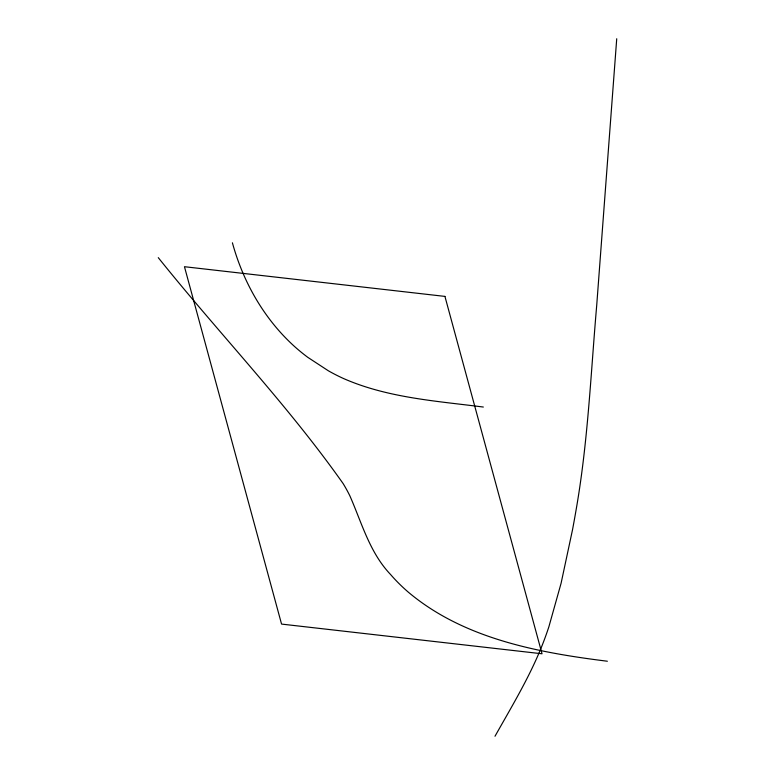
<?xml version="1.0" encoding="UTF-8"?>
<svg xmlns="http://www.w3.org/2000/svg" width="775" height="775" viewBox="0 0 775 775"><rect width="100%" height="100%" fill="white"/><g stroke="black" fill="none" stroke-linecap="round" stroke-linejoin="round"><path stroke-width="1.16" d="M616.726 38.75L596.731 305.118C590.85 372.891 588.012 441.14 576.377 508.274A548.419 226.474 -83.5 0 1 572.541 529.645L561.09 583.255L548.874 626.801A198.235 81.859 -83.5 0 1 541.977 645.837C529.344 677.457 511.645 706.664 494.993 736.25M483.338 407.04C436.189 400.995 387.403 397.856 343.354 378.452A120.638 79.108 29.7 0 1 328.261 370.731L307.791 357.333A129.88 85.172 29.7 0 1 295.081 346.987C264.42 319.503 243.214 282.332 232.403 242.798M607.377 661.23C537.685 652.55 463.508 638.658 408.231 592.09A128.437 84.223 29.7 0 1 390.552 574.488C369.578 552.468 361.751 522.757 349.806 495.709A164.746 108.025 29.7 0 0 343.199 483.687C287.099 404.104 219.063 333.579 158.274 257.649M444.927 296.399L184.46 266.707L281.558 624.088L542.025 653.78L444.927 296.399"/></g></svg>
